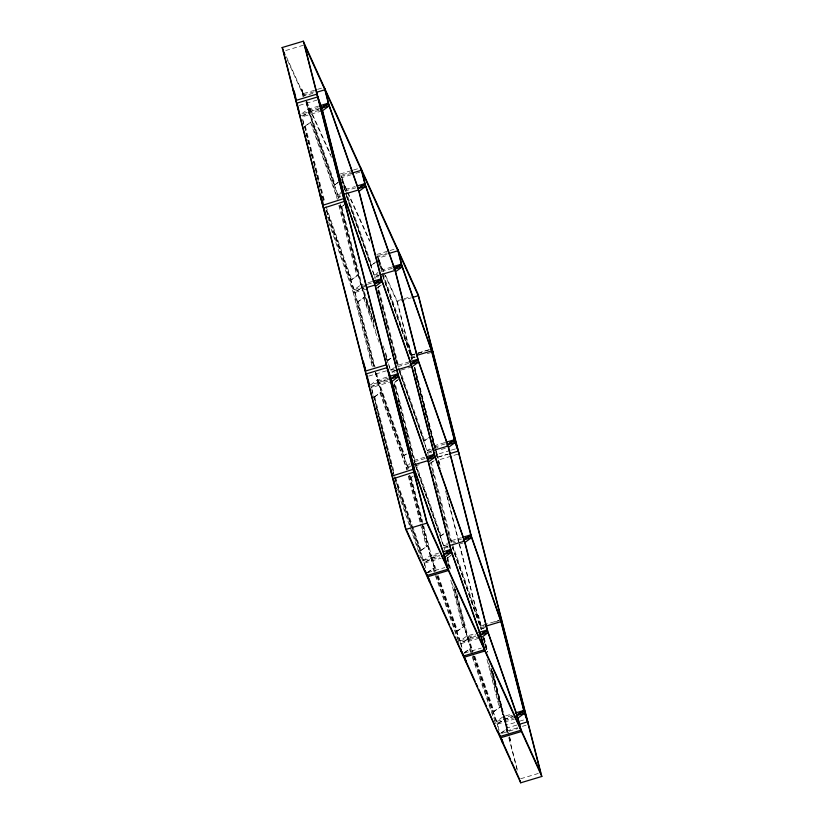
<?xml version="1.0" encoding="UTF-8"?>
<svg xmlns="http://www.w3.org/2000/svg" width="824" height="824" viewBox="0 0 824 824"><rect width="100%" height="100%" fill="white"/><g stroke="black" fill="none" stroke-linecap="round" stroke-linejoin="round"><path stroke-width="0.62" stroke-dasharray="4.12 3.09" d="M318.682 106.069L307.836 109.314L301.244 114.114L319.321 108.696M319.506 108.809L308.66 112.064L302.078 116.854L321.36 111.075M323.657 200.407L304.684 126.391L311.194 121.931L337.922 199.089M304.684 126.391L311.194 121.931M331.444 157.199L306.312 101.774L308.475 110.241L334.575 184.937L339.447 181.383M334.575 184.937L340.106 181.187M306.219 102.052L308.403 110.57L337.758 194.608L340.58 192.548M340.466 195.978L338.592 197.348L341.002 196.627M374.065 321.978L361.437 285.835L341.198 206.886L346.07 203.332M341.198 206.886L343.804 205.269M326.613 210.161L351.024 280.036L357.534 275.577L339.498 205.258M345.833 193.146L371.088 265.421L376.939 261.167M351.024 280.036L357.534 275.577M371.088 265.421L377.598 260.971M326.531 210.481L354.207 289.708L360.799 284.919L363.209 284.187M346.595 195.865L374.281 275.103L378.041 272.363M374.014 366.474L355.041 292.448L361.623 287.658L364.033 286.937M378.865 275.103L375.105 277.843L378.721 276.761M374.096 366.134L357.647 301.986L363.497 297.721L364.156 297.526L375.94 331.258M381.296 285.053L378.371 287.174L398.61 366.134L397.951 366.33L377.711 287.38L382.583 283.827M357.647 301.986L364.156 297.526M385.014 353.3L387.538 360.531L393.388 356.267M382.346 273.64L407.602 345.915L408.488 345.277M387.538 360.531L393.069 356.782M407.602 345.915L409.147 345.081L411.67 354.948L410.795 355.597L383.108 276.359M386.889 377.135L377.248 380.019L370.656 384.808L388.732 379.401M386.116 356.998L390.72 370.203L394.49 367.463M387.713 379.874L378.072 382.758L371.49 387.558L391.977 381.419M395.314 370.203L391.554 372.942L395.17 371.861M393.707 473.573L374.096 397.086L380.606 392.636L407.334 469.793M399.032 378.927L394.16 382.48L414.4 461.44L440.5 536.125L447.01 531.665M434.155 445.588L414.225 367.875L414.925 367.638M374.096 397.086L380.606 392.636M397.745 380.152L394.82 382.284L415.059 461.234L414.4 461.44M375.672 372.304L377.886 380.946L403.987 455.631L408.858 452.088M399.64 371.15L424.051 441.025L429.901 436.761M403.987 455.631L406.593 454.014M424.051 441.025L430.561 436.566M375.6 372.644L377.814 381.275L407.169 465.303L409.992 463.253M398.301 367.864L427.244 450.697L431.003 447.957M410.826 465.993L408.004 468.053L410.414 467.332M431.827 450.697L428.068 453.437L431.683 452.355M422.31 523.23L410.609 477.58L412.556 476.159M450.522 541.028L430.674 462.975L436.524 458.711M410.609 477.58L413.215 475.963M430.674 462.975L434.258 460.647M394.758 477.251L420.436 550.741L426.945 546.281L421.249 524.074M440.5 536.125L446.351 531.871M420.436 550.741L426.945 546.281M394.686 477.58L423.618 560.413L430.21 555.613L438.646 553.089M394.397 384.046L414.328 461.77L443.683 545.797L447.453 543.057M425.709 568.076L424.453 563.153L431.034 558.363L439.47 555.829M448.277 545.807L444.517 548.547L448.132 547.466M427.059 572.69L433.568 568.23L435.669 574.256M449.647 567.952L447.123 558.075L452.973 553.821M427.708 572.495L433.568 568.23M447.123 558.075L450.707 555.747M437.585 575.811L456.949 631.236L463.459 626.776L452.386 583.598M452.603 546.745L477.014 616.62L477.899 615.981M456.949 631.236L463.459 626.776M477.014 616.62L478.559 615.786L481.082 625.653L480.207 626.291L452.52 547.064M437.493 576.079L460.132 640.907L466.724 636.107L475.16 633.584M461.914 647.345L460.966 643.647L467.548 638.858L475.984 636.324M481.813 628.475L481.031 629.042L484.646 627.96M464.54 652.474L470.082 648.725L472.183 654.75M486.479 649.673L483.688 638.538L486.551 649.734M464.231 652.989L470.082 648.725M474.099 656.306L493.463 711.73L499.972 707.27L488.581 662.856M493.463 711.73L499.972 707.27M474.006 656.574L496.656 721.402L503.237 716.602L511.673 714.078M499.056 730.301L497.48 724.141L504.061 719.352L512.497 716.818M501.054 732.969L506.595 729.219L507.718 732.454M500.745 733.484L506.595 729.219M285.732 50.532L303.345 45.248M312.832 93.39L304.396 95.924L301.78 89.074L301.121 89.27L302.985 96.552M301.749 91.711L302.398 91.516L304.396 95.924M303.768 93.483L324.254 87.344M313.985 91.845L304.344 94.739L305.838 98.035M299.277 105.4L317.353 99.982M308.475 110.241L309.134 110.045L335.234 184.731M308.403 110.57L318.043 107.686M301.502 115.597L319.578 110.179M340.281 173.977L352.332 170.362M353.537 170.002L360.768 167.838M351.127 174.781L341.486 177.675L340.858 175.234L350.499 172.34M351.755 173.164L340.909 176.418L342.156 181.29M355.947 173.339L360.768 171.897M344.679 189.52L342.197 179.828L342.856 179.632L345.647 190.54L371.748 265.225M345.555 189.448L355.196 186.564M344.988 190.735L345.647 190.54M344.916 191.065L356.967 187.46M337.758 194.608L341.373 193.516M308.66 112.064L338.015 196.091L340.425 195.37M310.535 122.127L336.635 196.823L337.284 196.627M376.795 254.472L388.846 250.857M390.051 250.496L396.076 248.694M378.577 255.368L387.012 252.834M387.064 254.019L377.423 256.913L380.235 267.872M392.276 268.315L381.43 271.559L378 258.17L387.641 255.275M378.71 260.322L379.37 260.127L382.161 271.034L381.502 271.23M379.339 262.763L379.998 262.568L378 258.17M380.863 270.303L392.914 266.698M374.281 275.103L377.886 274.011M346.43 196.153L374.529 276.586L379.349 275.144M368.029 282.745L371.645 281.664M361.437 285.835L362.097 285.64L370.934 310.936M340.487 204.754L361.365 286.175L366.186 284.733M367.391 284.362L373.416 282.56M354.207 289.708L365.053 286.464M326.366 210.769L354.464 291.191L364.105 288.307M328.663 222.047L353.084 291.923L353.733 291.727L373.035 366.979M355.041 292.448L365.887 289.203M377.711 287.38L378.371 287.174M385.539 275.381L397.096 300.863L402.977 299.102M404.151 298.752L411.197 296.64M384.056 273.166L397.158 302.048L411.248 297.825M408.282 345.431L409.147 345.081M411.67 354.948L416.491 353.506M417.696 353.146L432.157 348.809M413.875 354.382L411.464 355.103L408.931 345.235M418.695 352.94L431.951 348.964M410.795 355.597L422.836 351.982M382.521 275.453L411.042 357.08L414.657 355.999M414.812 357.049L411.619 358.337L415.234 357.256M412.185 357.925L414.596 357.194M427.285 353.64L430.901 352.559M409.363 361.798L397.312 365.413L396.674 362.941M408.725 363.415L397.879 366.67L377.948 288.946M368.688 376.104L386.765 370.687M390.72 370.203L394.336 369.121M395.798 370.244L390.978 371.686L386.374 358.481M401.195 370.058L412.041 366.814M414.225 367.875L414.884 367.669L437.874 457.124L447.514 454.23M377.886 380.946L378.546 380.739L404.646 455.435M377.814 381.275L388.66 378.031M387.785 381.244L370.913 386.302L374.395 399.867M444.672 442.653L433.826 445.908L432.559 440.964M434.464 446.824L435.123 446.629M445.238 443.909L434.392 447.164L414.019 367.823M435.34 447.257L434.681 447.453L438.945 464.067M427.244 450.697L434.464 448.534M435.669 448.174L438.08 447.453M398.971 370.553L427.491 452.18L431.107 451.099M441.324 449.471L446.144 448.029M413.761 460.513L425.812 456.908M450.192 450.481L436.947 454.457L414.729 367.823M451.398 450.12L457.423 448.318M414.328 461.77L425.174 458.525M407.169 465.303L409.579 464.582M448.514 454.024L437.668 457.269L439.243 463.438M378.072 382.758L407.427 466.796L411.042 465.714M379.946 392.832L406.047 467.527L406.696 467.321M415.234 465.89L420.055 464.437M457.876 454.168L438.595 459.936L435.783 451.882M451.48 540.647L461.121 537.763M450.913 541.924L451.573 541.729L431.333 462.779M450.841 542.264L461.687 539.02M443.683 545.797L448.503 544.355M453.324 542.913L455.734 542.192M415.42 465.653L443.94 547.291L447.556 546.209M458.978 544.211L465.004 542.408M422.63 524.466L430.849 556.54L431.508 556.344L436.555 570.795M409.899 475.448L430.777 556.88L439.213 554.346M423.618 560.413L439.285 555.716M412.556 529.482L423.876 561.896L439.542 557.209M424.453 563.153L441.324 558.106M427.924 572.608L444.795 567.561M477.693 616.136L478.559 615.786M501.363 619.669L480.876 625.807L478.342 615.93M480.207 626.291L486.232 624.489M494.658 621.966L500.683 620.163M484.069 626.704L480.454 627.785L452.355 547.352M481.597 628.619L485.429 627.383M455.033 588.923L467.363 637.034L468.022 636.839L473.069 651.29M454.951 589.253L467.29 637.374L475.726 634.841M460.132 640.907L475.798 636.21M437.328 576.367L460.389 642.39L478.466 636.973M460.966 643.647L480.248 637.879M483.637 638.569L484.337 638.342L487.767 651.949M464.437 653.102L481.309 648.055M491.856 670.643L503.876 717.529L504.752 717.951L507.285 727.829L506.719 726.562M512.24 715.335L503.804 717.859L507.285 727.829M504.752 717.951L503.876 717.529M496.656 721.402L513.517 716.344M473.419 655.657L496.903 722.885L514.979 717.467M497.48 724.141L514.351 719.095M514.784 722.627L506.348 725.161L493.02 673.177M519.604 721.185L526.835 719.022M516.72 725.089L507.079 727.973L508.974 735.379M517.647 727.757L508.006 730.641L504.061 719.352M522.467 726.315L526.083 725.233M502.156 733.236L517.822 728.55M508.954 738.046L509.603 737.851L510.54 740.519L509.881 740.714L508.954 738.046L517.245 770.389M520.655 778.752L538.268 773.468M340.858 175.234L342.856 179.632M377.371 255.728L379.37 260.127M341.981 178.777L347.007 191.508M286.392 56.804L304.159 95.986M306.734 101.64L330.826 154.757M342.197 179.828L347.429 191.374M347.955 192.528L369.955 241.03M379.236 261.486L385.014 274.227M287.576 60.482L303.768 96.192M347.532 192.662L369.533 241.154M377.814 259.416L383.531 272.013M383.006 273.434L408.261 345.719M435.844 451.325L437.874 457.124M399.455 368.544L424.71 440.83M383.139 345.874L388.197 360.335M452.417 544.139L477.673 616.424M361.365 286.175L373.952 322.184M361.623 287.658L373.787 322.472M363.497 297.721L379.071 342.3M326.005 206.35L351.683 279.841M415.904 463.644L441.159 535.93M327.643 217.031L353.733 291.727M505.936 729.415L507.069 732.649M474.758 656.11L494.122 711.534M467.363 637.034L472.42 651.485M467.29 637.374L472.327 651.774M467.548 638.858L472.997 654.462M472.605 655.956L496.172 723.421M469.423 648.921L470.679 652.536M472.368 657.356L493.834 718.796M494.256 720.001L495.523 723.616M438.244 575.615L457.608 631.04M430.849 556.54L435.906 571.001M430.777 556.88L435.814 571.279M431.034 558.363L435.649 571.568M436.092 575.461L459.658 642.926M432.909 568.426L435.01 574.452M435.433 575.657L457.742 639.506M458.165 640.712L459.009 643.122M395.417 477.055L412.257 525.238M412.669 526.443L421.095 550.545M395.355 480.268L412.134 528.287M397.477 488.941L411.361 528.699M411.784 529.904L423.145 562.431M398.497 493.957L420.807 557.807M438.914 461.172L440.809 468.578M509.593 736.811L510.54 740.519M493.154 672.92L504.535 717.333M483.822 637.282L487.633 652.134M397.096 300.863L412.144 359.522M414.276 367.834L434.372 446.206M447.453 497.222L459.184 542.995M459.504 544.231L481.247 629.042M491.979 670.88L507.749 732.402M508.964 737.15L517.503 770.419M397.158 302.048L411.784 359.109M435.711 452.407L436.988 457.392M445.578 490.898L446.536 494.616M446.855 495.863L458.927 542.975M459.246 544.211L481.195 629.814M483.111 637.282L486.407 650.012M491.083 668.377L507.357 731.825M411.042 357.08L411.681 359.542M416.11 376.815L417.377 381.749M420.219 392.852L421.486 397.786M423.382 405.192L426.235 416.295M428.449 424.927L430.025 431.096M490.898 668.491L503.237 716.602M486.974 659.355L499.313 707.466M427.491 452.18L428.13 454.652M432.559 471.925L433.826 476.859M435.721 484.255L437.935 492.896M439.831 500.292L442.045 508.933M443.94 516.329L446.155 524.97M448.06 532.376L450.275 541.008M496.903 722.885L498.798 730.27M447.782 557.879L450.625 568.982M456.949 593.661L468.022 636.839M447.051 558.414L449.574 568.282M374.529 276.586L375.167 279.048M378.01 290.151L379.277 295.085M382.13 306.188L383.387 311.132M386.24 322.225L387.507 327.169M390.349 338.273L391.616 343.206M393.512 350.602L396.365 361.705M443.94 547.291L444.579 549.752M448.06 563.328L449.327 568.261M454.065 586.76L466.724 636.107M450.779 580.096L462.8 626.971M342.104 180.106L344.607 189.85M394.459 385.261L395.726 390.195M398.579 401.298L400.155 407.468M402.689 417.335L403.956 422.269M405.851 429.675L408.065 438.306M409.961 445.712L412.175 454.343M460.389 642.39L461.656 647.314M341.857 206.68L362.097 285.64M411.269 477.384L422.65 521.798M423.917 526.732L431.508 556.344M338.015 196.091L338.654 198.553M340.23 204.723L360.799 284.919M407.427 466.796L408.065 469.258M409.641 475.427L430.21 555.613M408.91 475.963L420.93 522.838M336.635 196.823L337.263 199.284M338.849 205.454L356.874 275.772M406.047 467.527L406.675 469.989M408.261 476.159L420.281 523.034M420.59 524.27L426.286 546.477M306.961 101.579L309.134 110.045M358.306 301.79L375.064 367.174M376.65 373.344L378.546 380.739M305.962 102.011L307.836 109.314M354.464 291.191L373.766 366.443M375.342 372.613L377.248 380.019M423.876 561.896L425.143 566.819M301.78 89.074L303.644 96.356M353.084 291.923L372.376 367.174M305.333 126.185L324.955 202.673M374.745 396.89L394.366 473.378M302.707 119.325L323.585 200.747M371.799 388.794L394.263 476.385M302.769 120.531L304.035 125.464M305.931 132.87L309.412 146.435M310.998 152.605L312.574 158.775M314.16 164.944L317.003 176.048M317.322 177.284L320.165 188.387M375.981 406.036L378.824 417.14M379.143 418.376L390.844 464.015"/><path stroke-width="1.24" d="M324.254 87.344L328.323 103.175L321.731 107.975L316.9 94.132L296.413 100.27L293.88 90.403L293.22 90.599L295.332 96.614M329.147 105.925L322.565 110.715L345.338 199.542L374.693 283.569L381.285 278.78L358.502 189.953L329.147 105.925L320.711 108.449M325.799 216.681L320.114 195.463L321.02 195.082L323.513 204.98M360.768 167.838L364.836 183.67L358.244 188.469L328.889 104.442L324.831 88.601M365.66 186.42L359.079 191.209L381.852 280.036L411.207 364.064L417.799 359.274L395.015 270.447L365.66 186.42L358.43 188.583M397.281 248.333L401.35 264.164L394.758 268.964L365.403 184.937L361.345 169.095M382.109 281.52L375.528 286.319L398.301 375.136L427.656 459.174L434.248 454.374L411.464 365.557L382.109 281.52L374.879 283.683M402.174 266.914L395.592 271.704L418.365 360.531L447.72 444.558L454.312 439.769L431.529 350.942L402.174 266.914L393.738 269.438M325.902 218.02L326.551 217.824L324.028 207.957L345.596 201.025L374.951 285.063L397.734 373.88L391.142 378.679L386.312 364.836L365.825 370.975L363.291 361.108L362.632 361.303L365.516 369.554M432.157 348.809L431.271 349.458L401.916 265.431L397.858 249.59M398.558 376.63L391.977 381.419L414.75 470.247L444.105 554.274L450.697 549.484L427.913 460.657L398.558 376.63L391.328 378.793M418.623 362.014L412.041 366.814L434.815 455.631L464.169 539.669L470.762 534.869L447.978 446.052L418.623 362.014L410.187 364.548M432.888 351.632L432.106 352.198L454.879 441.025L458.36 450.986M389.773 465.982L392.708 475.839L414.184 468.99L391.4 380.163L387.033 367.659L366.546 373.797L369.698 385.436M435.072 457.124L428.49 461.914L451.264 550.741L480.619 634.768L487.211 629.979L464.427 541.152L435.072 457.124L427.841 459.287M459.081 453.808L455.136 442.509L448.555 447.308L471.328 536.125L500.683 620.163L501.569 619.514M395.52 488.57L396.179 488.375M461.234 649.065L460.575 649.261L461.203 651.702L461.862 651.506L463.861 655.904L484.347 649.776L480.876 636.252L451.521 552.224L444.939 557.014L448.4 570.538L427.913 576.666L429.912 581.074L429.252 581.27L428.635 578.829M471.586 537.619L465.004 542.408L487.777 631.236L517.132 715.263L523.724 710.473L500.941 621.646L471.586 537.619L463.15 540.142M487.664 708.97L497.717 732.196L498.376 732L500.374 736.399L520.861 730.27L517.39 716.746L488.035 632.719L481.453 637.508L484.914 651.032L464.427 657.161L466.425 661.569L465.766 661.765L465.148 659.324M502.3 622.336L501.517 622.903L524.291 711.73L527.772 721.69M528.493 724.512L524.548 713.213L517.966 718.003L521.427 731.527L500.941 737.655L502.939 742.064L502.279 742.259L501.662 739.818L502.31 739.622M282.179 47.535L303.325 41.2L418.242 294.529L541.821 776.466L520.675 782.8L405.758 529.471L282.179 47.535L283.24 49.852M294.158 93.266L294.817 93.071M316.447 92.309L324.883 89.785M319.887 105.709L328.323 103.175M322.864 106.245L328.889 104.442M299.946 115.824L300.595 115.628M351.755 173.164L361.396 170.28M357.606 185.843L364.836 183.67M360.582 186.379L365.403 184.937M342.836 194.649L358.502 189.953M323.296 205.135L344.772 198.285L321.988 109.458L317.621 96.954L297.134 103.093L300.121 116.328M388.269 253.658L397.91 250.774M392.914 266.698L401.35 264.164M394.686 267.594L401.916 265.431M380.554 274.783L395.015 270.447M372.85 281.303L381.285 278.78M375.826 281.839L381.852 280.036M366.515 287.586L374.951 285.063M412.422 297.474L418.304 295.713L540.616 772.768L426.842 521.952L304.519 44.898L418.304 295.713M417.068 355.278L431.529 350.942M409.363 361.798L417.799 359.274M412.34 362.333L418.365 360.531M397.003 369.883L411.464 365.557M390.504 376.053L397.734 373.88M369.08 383.665L368.421 383.86L369.533 387.033M393.481 376.589L398.301 375.136M445.877 442.292L454.312 439.769M450.058 442.467L454.879 441.025M446.701 445.032L455.136 442.509M433.517 450.378L447.978 446.052M389.731 466.013L390.432 465.787M427.017 456.548L434.248 454.374M428.789 457.444L434.815 455.631M449.719 453.663L458.154 451.14M413.452 464.983L427.913 460.657M405.758 529.471L426.904 523.137L541.821 776.466M462.326 537.403L470.762 534.869M465.303 537.938L471.328 536.125M449.966 545.478L464.427 541.152M443.466 551.647L450.697 549.484M446.443 552.183L451.264 550.741M444.291 554.387L451.521 552.224M441.952 556.478L444.363 555.757L447.834 569.281L427.347 575.409L425.349 571.011L424.69 571.207L424.061 568.766M485.274 626.333L500.941 621.646M478.775 632.502L487.211 629.979M482.957 632.678L487.777 631.236M479.599 635.242L488.035 632.719M478.466 636.973L480.876 636.252M515.288 712.997L523.724 710.473M518.265 713.533L524.291 711.73M516.112 715.737L524.548 713.213M514.979 717.467L517.39 716.746M519.13 724.368L527.566 721.845M284.95 54.703L283.384 51.232L320 194.062M406.222 529.441L438.059 599.615M439.11 601.922L449.585 625.014M450.625 627.322L453.767 634.253M454.817 636.561L460.06 648.107M460.575 649.261L475.098 681.263M476.138 683.57L477.714 687.031M478.765 689.338L486.613 706.662M497.603 730.878L510.571 759.46M511.611 761.767L519.481 779.102M444.363 555.757L415.008 471.73L393.439 478.651L395.963 488.529M520.037 780.328L520.675 782.8M303.325 41.2L426.904 523.137M326.108 217.866L405.696 528.287"/></g></svg>
